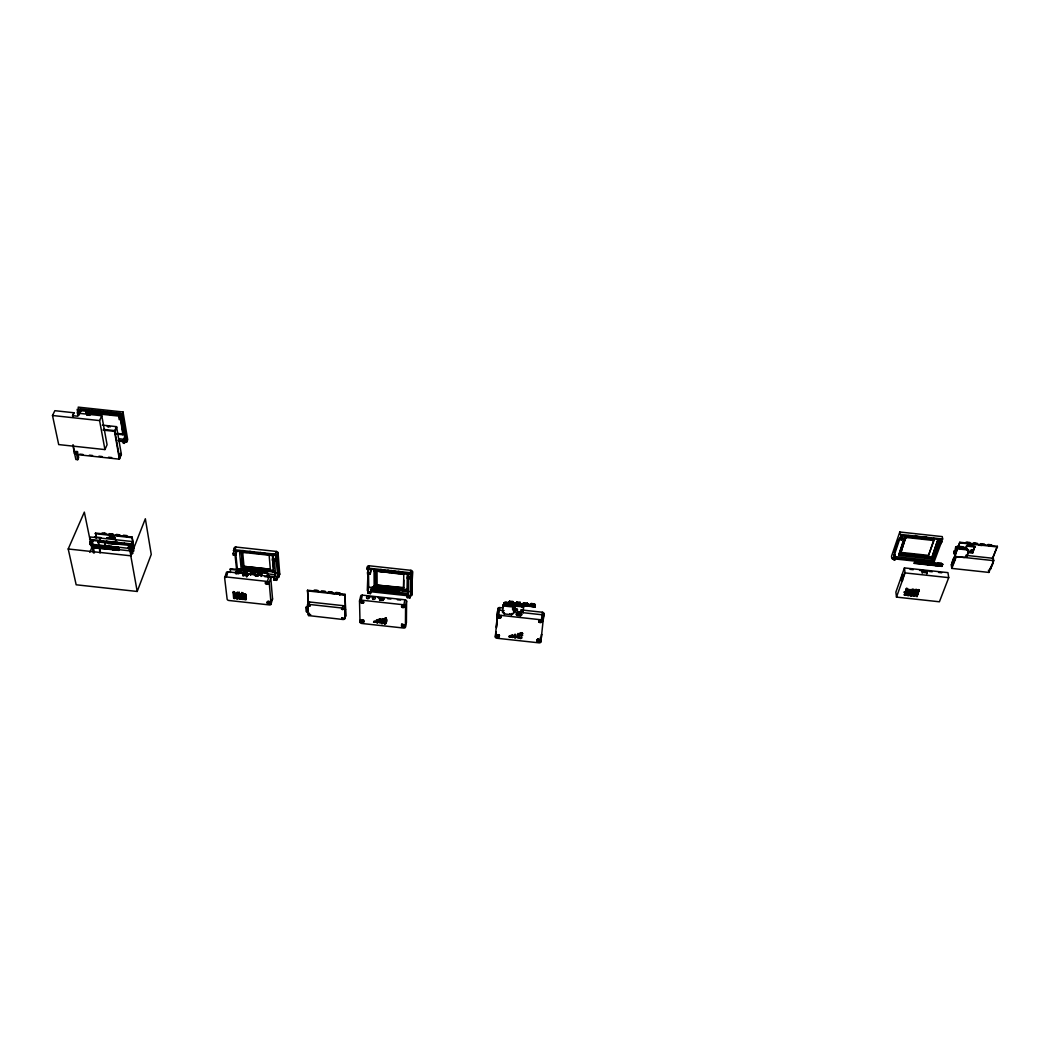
<?xml version="1.0" encoding="UTF-8"?>
<svg xmlns="http://www.w3.org/2000/svg" width="1050" height="1050" viewBox="0 0 1050 1050"><rect width="100%" height="100%" fill="white"/><g stroke="black" fill="none" stroke-linecap="round" stroke-linejoin="round"><path stroke-width="1.5" d="M393.868 591.662L393.934 589.431L399.21 590.008L399.144 592.239L392.188 590.966M394.997 589.942L394.997 591.097L398.357 591.465L398.633 589.05L395.259 588.683L394.997 589.942L398.357 590.297L398.357 591.465M395.286 589.693L395.286 588.683M124.806 536.091L126.315 535.959M398.79 571.279L398.79 572.591L402.321 572.985L402.491 572.171L398.961 571.778M401.625 624.999L401.638 623.871M401.691 607.084L401.743 605.745M402.321 572.985L402.334 571.659M389.616 572.512L377.042 571.134L377.108 585.126L403.594 588.013L403.777 574.048M403.594 588.013L403.725 580.072M405.418 627.113L405.589 606.152L406.599 601.138A1.733 1.155 10.8 0 0 404.893 599.786L362.368 595.14A1.746 1.155 12.2 0 0 360.675 596.124L359.52 601.125L360.019 622.138A1.719 1.116 11.9 0 0 361.738 623.464L403.712 628.044A1.719 1.116 10.6 0 0 405.418 627.113L406.402 622.099L406.599 601.138M407.033 590.349L407.348 573.707L407.177 574.508L408.778 574.271L373.958 570.885L375.349 571.043L375.559 586.924L407.033 590.349L407.19 589.549L375.729 586.11L375.533 570.242L375.349 571.043M370.847 569.664L368.143 569.376L367.461 573.982L370.164 574.284L370.834 569.205L410.786 574.022L410.537 594.851L409.92 597.923L407.256 597.634L408.201 591.465L410.983 591.767L411.075 583.682M410.878 575.584L410.143 578.642L407.439 578.34L408.083 573.72M408.201 591.465L408.188 593.421L371.529 589.431L371.503 587.462L368.734 587.16L368.511 574.192M399.144 590.625L408.516 591.649L408.686 577.408M409.92 597.923L410.983 591.767M410.143 578.642L410.786 574.022M410.077 596.006A1.68 1.116 10.8 0 0 411.758 595.061L412.506 571.659A1.706 1.155 11 0 0 410.839 570.321L369.127 565.779A1.706 1.155 12.4 0 0 367.461 566.764L366.909 569.153A1.706 1.155 12.4 0 1 368.576 568.168L410.353 572.722A1.706 1.155 11 0 1 412.02 574.074M411.758 595.061L412.506 571.659M403.174 605.509C400.286 606.69 406.284 606.729 402.609 605.299M954.896 552.812L955.224 553.993L955.539 551.197M956.484 548.612L956.668 549.885M541.249 634.988A1.706 1.129 6.4 0 0 541.669 634.344L540.842 641.931A1.706 1.129 6.4 0 1 539.018 642.849L496.952 638.256A1.706 1.129 7.7 0 1 495.337 636.943L497.936 608.554A1.733 1.155 7.8 0 1 499.748 607.582L502.898 607.937M496.401 627.099L497.582 611.074A1.733 1.155 7.8 0 1 499.393 610.102L504.131 610.614M496.506 627.782L497.227 618.174M497.464 614.972L497.936 608.554M499.039 634.764C494.97 636.103 500.968 636.825 497.333 634.699M501.06 615.326L500.876 617.702L498.002 617.387M502.53 612.176L503.173 604.721L514.238 605.929L513.542 613.384L511.626 614.722L504.197 613.922L502.53 612.176L502.688 610.969M503.895 605.653L504.131 602.648L507.885 603.054L507.649 606.06M508.331 604.157L508.528 601.939L513.831 602.516L513.621 604.734L508.331 604.157L518.096 605.22M509.25 603.566L509.512 601.151L512.886 601.506L512.781 602.674M509.434 602.136L509.526 601.138M509.841 606.309L510.09 603.291L513.844 603.711L513.188 610.365L513.437 607.359M510.208 637.061L510.392 635.46C510.221 640.014 508.161 634.791 510.326 636.208M513.542 613.384L514.238 605.929M511.914 637.258L512.177 634.712C510.051 638.977 515.038 637.271 512.033 636.392M517.689 611.586L523.149 612.176L523.058 612.872L523.688 606.283L515.471 605.378L514.867 611.966L514.959 611.284M515.34 604.918L515.537 602.7L522.716 604.039L517.479 603.671L518.136 605.666M513.056 637.376C513.345 634.371 513.844 635.237 512.059 635.565M520.012 603.291L520.104 602.293L516.731 601.939L516.639 603.094M521.233 614.434L521.312 613.673L516.587 613.148L516.521 613.922L521.85 614.499M517.23 606.506L517.479 603.671M514.762 637.56C518.188 635.408 512.794 641.694 515.091 634.082M515.891 637.691L516.114 634.974L515.012 634.856M517.597 637.875L518.018 633.452C519.842 635.814 516.679 641.773 519.159 633.583L519.054 634.436M521.023 605.981L522.113 604.17L521.85 607.018M520.485 615.838L521.181 614.696L520.485 615.838L516.915 615.444M522.559 605.706L522.769 603.488L528.308 604.091L528.097 606.309L522.611 605.194M520.433 638.19C524.528 635.578 517.02 643.729 521.036 632.651M523.989 602.726L523.727 605.141L527.087 605.509L527.349 603.094L523.989 602.726L523.832 603.999L527.192 604.354M521.574 638.308L521.876 632.612M527.349 603.081L527.231 604.249M529.804 606.493L530.027 604.275L535.316 604.852L535.08 607.071L528.124 605.929M534.568 603.881L534.306 606.296L530.946 605.929L531.208 603.514L534.568 603.881L534.45 605.036M259.836 571.751L261.489 571.778M918.592 561.881L919.026 560.661L918.763 563.141L915.298 562.774L915.521 560.28L914.314 563.378L941.903 566.37L942.677 564.336L936.587 563.391L935.261 565.517L935.996 563.325L914.996 561.041L914.314 563.378M922.569 562.314L923.016 561.094L922.74 563.574L926.205 563.955L926.481 561.461L926.205 563.955M930.038 563.115L930.484 561.908L930.221 564.388L933.686 564.756L934.133 563.548L933.949 562.275L894.351 558.062M937.479 563.929L937.886 562.708L941.404 563.089L941.128 565.569L937.663 565.189L937.926 562.708M540.842 641.931L543.9 613.567A1.733 1.155 6.4 0 0 542.299 612.229L521.811 609.997C518.7 611.166 524.672 611.625 521.811 610.024M236.709 572.119L236.618 570.938L239.964 571.305L240.043 572.486M243.889 572.906L243.797 571.725L247.144 572.092L247.236 573.274M251.094 573.694L251.016 572.512L254.349 572.88L254.428 574.061M258.274 574.481L258.195 573.3L261.542 573.668L261.621 574.836M373.642 587.488L373.642 586.32L377.002 586.688L376.714 589.102L373.367 588.735L373.629 586.32M380.835 588.276L380.848 587.107L384.195 587.475L384.208 588.472M391.414 589.431L391.427 588.262L388.054 587.895L387.791 590.31L391.151 590.678L391.414 588.262M543.9 613.567L543.06 621.167A1.733 1.155 6.4 0 0 541.459 619.828L498.697 615.156A1.733 1.155 7.8 0 0 496.886 616.127M97.059 546.039L96.876 544.845L93.476 544.477L92.964 545.698M100.905 546.459L100.721 545.265L104.055 545.633L104.265 546.669L103.74 548.048L99.081 547.549M108.111 547.247L107.927 546.053L111.274 546.42L111.457 547.614M118.637 548.402L118.466 547.194L115.067 546.84L114.804 549.255L118.151 549.622L118.703 548.113L105.643 546.683L105.971 548.848L105.079 546.63L91.914 545.488L118.584 548.402L118.965 550.397L92.321 547.483L105.407 548.783M541.459 619.828L542.299 612.229M903.525 575.216L903.525 576.568M535.08 607.071L529.83 606.204M535.316 604.852L530.027 604.275M530.946 605.929L531.208 603.514M528.308 604.091L522.769 603.488M523.688 606.283L523.609 606.966L515.379 606.073L515.471 605.378M520.957 632.822L521.391 633.36M522.099 632.953L521.522 633.386M521.115 615.471L521.312 613.673M518.726 637.993L518.831 637.14M519.934 603.566L520.104 602.306M516.731 601.939L516.469 604.354L518.713 604.603M516.587 613.148L516.39 614.946L516.456 614.184L520.551 615.064M511.626 614.722L511.783 613.528M509.079 636.943L509.184 636.09L510.156 636.444M513.831 602.516L508.528 601.939M513.568 605.85L513.844 603.711M515.537 602.7L521.023 603.592M512.872 601.519L512.715 602.779L509.355 602.411M539.529 621.036L541.249 621.246L539.753 620.839M507.609 605.194L507.885 603.054M509.801 605.443L510.09 603.291M504.197 613.922L504.354 612.714M503.173 604.721L503.016 605.916L514.08 607.123M503.842 604.787L504.131 602.648M495.337 636.943L496.046 631.903A1.706 1.129 7.7 0 0 496.138 632.349M498.697 615.156L499.748 607.582M322.704 591.675L324.384 591.714M374.692 622.335L374.902 621.39L373.603 622.217L374.692 622.335L374.194 621.062L373.577 622.125M376.386 620.734L376.569 619.881L376.609 621.666L377.593 621.941L377.711 619.999C378.577 627.349 374.233 618.673 377.527 620.852M377.527 622.637L377.724 621.705M379.641 618.962C380.756 626.364 378.866 620.931 380.166 618.975M382.042 619.447C387.056 617.859 379.326 630.761 382.226 618.607L382.764 622.624L383.368 618.726L383.184 619.579M384.877 618.817C389.944 616.849 382.121 632.927 385.061 617.964C383.224 624.383 388.211 624.763 386.137 617.912M954.975 552.182L955.421 551.171M407.256 597.634L407.873 594.562L371.175 590.559L370.479 593.617L367.815 593.329L368.734 587.16M408.516 591.649L402.36 590.559M405.589 606.152A1.746 1.155 10.8 0 0 403.883 604.8L404.893 599.786M410.353 572.722L410.839 570.321M407.439 578.34L408.384 573.681M398.357 590.297L398.619 589.05M399.21 590.008L393.934 589.431M399.144 592.239L393.934 591.373M386.046 623.477L386.229 622.637M383.211 623.175L383.394 622.322M395.364 571.384L395.194 572.211L391.663 571.817L391.663 570.504M384.93 623.451L385.087 622.506M386.019 618.936L386.203 618.096M392.162 589.536L386.702 588.643L392.162 589.536L392.162 591.478L386.636 590.874L386.702 588.643M392.162 591.478L392.227 589.247M988.339 545.501L989.481 544.832L990.097 545.528M391.663 571.817L391.834 571.003L394.196 571.266M382.095 623.136L382.266 622.204M384.996 588.459L379.417 588.144L384.996 588.459L384.943 590.691L379.444 590.087L379.483 587.856M384.956 590.179L386.636 590.874M384.943 590.691L379.496 589.798M379.221 620.091L379.404 619.238M384.051 598.762L382.909 599.944L380.034 599.629L379.457 598.264M379.247 622.742L379.444 621.981M386.636 589.326L384.93 589.142L388.224 589.431M376.425 622.519L376.596 621.574M380.835 587.107L380.572 589.523L383.919 589.89L384.182 587.475M379.444 590.087L372.448 589.326L372.488 587.094L377.777 587.672L377.738 589.903M379.457 588.407L377.777 587.672M375.559 586.924L375.729 586.11M377.108 585.126L403.673 587.593M376.714 589.102L376.976 586.688M371.175 591.019L371.529 589.431M372.448 589.326L372.488 587.094M377.042 571.134L403.686 574.468M370.479 593.617L371.503 587.462M370.164 574.284L371.227 569.638M360.019 622.138L360.583 619.644M368.143 569.376L367.29 590.205A1.68 1.116 12.1 0 0 368.97 591.531M367.815 593.329L368.117 574.153M359.52 601.125A1.746 1.142 12.1 0 1 361.213 600.141L362.368 595.14M368.576 568.168L369.127 565.779M266.293 582.238L267.159 583.354L267.081 582.238M345.581 616.442L345.043 594.326L307.558 590.231L308.214 604.866M345.424 616.153L344.571 618.542A1.719 1.116 12.4 0 1 342.917 619.487L308.779 615.615L307.821 614.552L307.899 602.949A1.733 1.129 13.6 0 1 309.527 601.991L343.087 605.653A1.733 1.129 12.6 0 1 344.833 606.992L344.859 618.568L344.833 606.992M344.859 618.568L345.122 607.018M344.741 609.906L345.476 609.512L344.741 609.906L344.964 616.376M344.531 609.433L344.256 609.407A1.733 1.129 12.6 0 0 342.497 608.068L343.087 605.653M339.491 593.709L339.701 592.83L336.105 592.436L335.882 593.316M332.22 592.922L332.443 592.043L328.834 591.649L328.611 592.528M324.949 592.121L325.172 591.242L321.576 590.848L321.339 591.727M317.678 591.334L317.914 590.454L314.304 590.061L314.081 590.94M537.679 638.899C541.236 641.064 535.447 640.487 539.175 639.489A1.365 0.906 6.4 0 0 537.075 639.844A1.365 0.906 6.4 0 0 538.361 641.077A1.365 0.906 6.4 0 0 539.713 640.041M308.779 615.615L309.409 613.213M307.256 605.364A1.733 1.129 13.5 0 1 308.897 604.393L309.527 601.991M306.206 607.596L306.429 606.756L307.847 606.9L307.886 611.94L306.469 611.783L306.206 607.596L307.624 607.753M306.469 611.783L306.429 606.756M271.071 603.973L272.541 598.867L270.743 577.697A1.746 1.142 15.1 0 0 268.931 576.332L227.876 571.856A1.746 1.129 16.2 0 0 226.301 572.854L224.648 577.946L227.141 599.169A1.733 1.103 15.7 0 0 228.952 600.495L269.483 604.931A1.719 1.103 14.6 0 0 271.071 603.973L269.233 582.816L270.743 577.697M278.933 576.739L279.733 573.969L278.066 552.786A1.719 1.142 15.3 0 0 276.294 551.434L235.909 547.037A1.719 1.129 16.5 0 0 234.36 548.034L233.468 550.791A1.719 1.129 16.4 0 1 235.016 549.793L275.467 554.203A1.719 1.142 15.3 0 1 277.239 555.555L278.933 576.739A1.693 1.103 14.9 0 1 277.371 577.697M278.276 573.051L275.507 572.749L273.945 580.072L276.596 580.361L277.699 575.019L275.441 553.35M276.596 580.361L277.594 575.006M239.426 550.62L241.172 568.772L275.454 572.106L272.199 571.751M273.945 580.072L275.507 572.749M273.801 553.639L272.331 560.608L275.021 560.897L276.15 557.064M277.239 555.555L278.066 552.786M272.724 559.256L273.525 556.553M270.336 569.244L243.981 566.37L270.336 569.244L269.128 555.188M269.233 582.816A1.746 1.142 15 0 0 267.422 581.451L268.931 576.332M275.008 555.398L276.294 551.434M275.021 560.897L276.019 555.503M242.707 567.814L241.329 551.381L242.707 567.814L273.473 571.161L272.423 554.768M267.527 576.529L267.448 572.762L230.317 568.706L230.462 572.486M261.542 573.668L261.122 576.489M261.949 572.158L262.211 571.292L258.641 570.911L258.379 571.778M258.169 573.3L257.775 576.122M264.731 552.93L264.364 554.124L264.246 552.799M255.373 574.481L248.719 573.759M255.938 574.547L261.831 575.019L235.069 572.394L240.962 572.906M244.952 599.616L244.348 593.867L245.477 593.998L246.081 599.734L244.952 599.616L244.821 594.274M253.811 574.534L254.349 572.88M254.743 571.371L255.019 570.518L251.449 570.124L251.173 570.99M242.143 599.314L241.854 592.528L242.143 599.314L243.272 599.432L243.587 598.395L242.458 598.264M250.976 572.512L250.582 575.347M363.746 620.196C359.783 620.576 365.308 622.558 362.132 620.025M239.334 598.999L239.032 592.213L239.334 598.999L240.45 599.13L240.319 593.775M254.074 551.762L253.693 552.969L253.562 551.631M247.813 574.678L246.802 576.017L242.826 575.164L243.141 574.166L247.813 574.678L247.892 575.452M248.154 573.694L241.526 572.972M243.272 599.432L242.983 592.646M236.841 597.66L237.969 597.778L237.641 598.815L236.526 598.697L236.368 593.342M247.144 572.092L246.711 574.914M247.551 570.596L247.813 569.73L244.256 569.336L243.981 570.202M233.704 598.382L233.389 591.596L233.704 598.382L234.832 598.513L235.161 597.476L234.032 597.345M243.246 573.379L243.771 571.725M239.4 572.959L239.964 571.305M234.832 598.513L234.518 591.727M236.578 570.951L236.184 573.773M242.524 552.287L247.341 552.392M243.469 550.607L243.075 551.814L242.944 550.476M236.788 569.415L237.064 568.549L240.621 568.942L240.621 572.276M236.276 551.171L234.701 551.001L233.507 552.536L233.363 555.109L235.594 555.358L236.224 550.699L274.969 554.925M235.594 555.358L237.077 550.778M226.393 574.245L226.485 575.754M224.648 577.946A1.759 1.129 16.1 0 1 226.223 576.949L227.876 571.856M233.363 555.109L233.507 552.536M235.016 549.793L235.909 547.037M934.211 561.619L942.638 538.978L942.257 536.602L899.797 532.009L891.542 556.211L891.831 558.6L914.34 561.041M894.259 552.786L898.997 538.913M893.012 559.02L894.233 557.524L893.721 554.321L894.849 554.439L894.81 560.018L893.012 559.02L900.257 537.416L901.136 537.429L900.926 535.815L901.95 535.92L902.278 538.348L901.714 539.962L899.889 538.965L900.926 535.815M894.849 554.439L894.154 556.487L931.455 560.529L931.862 561.632M893.786 559.899L894.324 558.337L893.55 557.445L894.508 557.589L894.81 560.018M900.69 539.844L901.241 538.23L900.454 537.351M901.95 535.92L940.039 539.543L940.249 542.456L941.272 542.574L941.837 541.826L939.868 540.028M904.352 537.298L898.682 555.358L932.518 559.033L938.739 542.22L938.556 540.999L937.414 540.881L931.678 558.128L900.086 554.702L905.494 537.429L905.651 538.637L904.509 538.519L904.352 537.298L933.988 540.514L928.253 556.146L900.624 553.153L905.953 536.694L900.086 554.702M898.682 555.358L904.509 538.519M908.473 535.5L908.001 536.865L913.71 537.534M912.082 535.881L911.61 537.259L911.492 536.445M915.626 535.474L915.246 537.653L918.855 538.033L919.341 536.668M904.431 567.919L895.886 592.108L896.49 597.109L939.409 601.781L948.728 577.644L947.94 572.631L904.431 567.919L905.074 572.919L896.49 597.109M915.246 537.653L915.731 536.274L918.133 536.537M904.418 595.127L906.439 588.367L904.418 595.127L905.572 595.258L907.594 588.499L905.572 595.258M926.481 536.642L926.113 538.821L919.905 538.204M926.113 538.821L926.599 537.456L923.003 537.062L922.504 538.427L922.386 537.626M907.318 595.442L909.457 589.536L910.612 589.667L908.473 595.573L907.318 595.442L908.801 590.166M908.473 595.573L909.969 590.284M920.338 563.903L921.664 561.934M929.762 539.214L930.261 537.849M910.206 595.757L912.358 589.851L913.526 589.982L911.374 595.888L910.206 595.757L912.253 588.997M911.374 595.888L913.408 589.129M914.274 596.203L916.322 589.444L914.274 596.203L913.106 596.072L914.616 590.796M929.211 539.214L933.358 539.608L933.87 538.243M922.202 573.182L922.228 570.465L926.914 570.977L926.888 573.694L926.914 570.977M913.106 596.072L915.154 589.326M928.253 556.146L933.857 539.713M918.067 589.641L915.889 595.534L917.057 595.665L919.222 589.759L918.067 589.641L916.007 596.387L917.162 596.505L919.222 589.759M927.793 564.716L929.132 562.747M931.678 558.128L937.414 540.881M931.455 560.529L932.203 558.495L933.332 558.613L939.592 541.708M935.734 548.651L932.518 559.033M936.862 545.593L938.556 540.999M932.872 561.75L940.892 540.133M941.837 541.826L940.551 543.362L941.154 541.761M933.516 563.325L933.949 562.275M935.261 565.517L935.996 563.325M137.209 591.465L151.252 554.426L145.346 518.766L130.791 555.804L137.209 591.465L76.164 584.784L68.211 548.979L84.328 512.124L91.691 547.942L89.828 552.366M941.903 566.37L942.624 564.047M953.033 559.335L951.497 564.467L952.914 564.624L954.581 560.306L953.033 559.335L954.581 560.306M954.804 555.358L954.988 556.5L964.176 557.484L966.945 556.513L968.769 550.226L966.958 548.743L957.731 547.746L951.313 565.268L954.752 556.316M958.086 546.722L959.805 542.246L997.369 546.302L992.604 558.863M958.768 545.869L959.805 542.246M954.988 556.5L957.731 547.746M955.408 555.752L951.444 566.081L951.812 568.404L988.903 572.421L993.759 560.661L993.313 558.324L965.724 555.332M952.783 563.811L954.45 559.479M951.812 568.404L956.366 556.605L993.759 560.661M965.554 548.533L966.735 545.501L974.886 546.381L972.589 553.101L967.719 552.576M965.659 549.189L966.735 545.501M967.404 546.748L968.546 543.821L969.622 545.134L972.497 545.449L973.14 544.32M968.258 551.512L966.945 556.513M133.77 548.678L132.064 537.023L95.511 533.046L96.193 538.414M94.434 552.891L91.993 540.396L129.137 544.451L130.226 545.029L129.596 546.63L130.554 548.284L129.557 549.019L128.546 548.914L128.271 547.326L129.308 544.569M131.237 543.9L132.169 541.538L90.589 537.009L89.591 539.359L131.237 543.9L132.93 553.389M130.554 548.284L129.885 548.218L130.226 545.029M974.886 546.381L972.589 553.101M126.656 536.432L126.984 535.605L123.48 535.224L123.139 536.051M121.432 543.126L121.104 543.913L124.635 544.307L124.386 542.955M118.965 550.397L118.703 548.113M118.466 547.194L118.151 549.622M112.232 547.575L112.612 549.57L119.083 550.108M119.569 535.658L119.91 534.831L116.393 534.45L116.051 535.277M116.314 543.913L108.15 543.69L108.412 543.047M113.741 541.8L113.991 543.139L117.521 543.533L117.849 542.732L115.5 542.469M111.274 546.42L110.959 548.835L107.612 548.467L107.888 546.053M115.185 537.915L106.995 537.692L115.185 537.915L115.749 540.908M112.612 549.57L112.297 547.418M110.749 541.957L110.421 542.758L106.89 542.364L106.627 541.026M113.82 535.907L112.494 536.996L109.108 536.012L113.82 535.907L114.371 538.794M105.538 547.063L105.263 542.154M112.481 534.896L112.822 534.056L109.305 533.676L108.964 534.503M992.473 558.206L997.369 546.302M989.901 569.034L993.274 562.433L990.531 569.113L989.822 568.588L990.531 569.113M104.055 545.633L103.74 548.048M106.89 542.364L107.218 541.577L109.568 541.826M100.669 545.265L100.393 547.68M105.394 534.122L105.735 533.295L102.218 532.901L101.876 533.741M100.118 539.595L100.944 537.613L94.487 536.904M100.052 553.022L98.162 541.17L100.38 552.234M96.876 544.845L96.561 547.26L93.214 546.893M112.271 535.014L110.828 534.161M90.405 542.364L91.088 540.763L92.098 540.881L91.403 544.858L90.392 544.753L89.736 542.286L90.733 543.952L90.064 543.874M91.403 544.858L93.082 540.908L91.954 540.776M119.346 535.789L119.241 535.198M124.359 443.363L123.979 441.092L125.79 437.167L124.596 437.049L122.889 440.974L123.283 443.244L124.359 443.363L125.383 440.974L120.973 415.026L100.275 412.702L99.816 413.687L95.196 413.188L95.038 412.348L95.799 410.629L95.773 412.926L102.362 413.595M119.543 457.629L121.249 453.652L120.159 453.534M77.884 454.689L119.372 459.178L121.393 454.466L116.537 426.654L102.401 425.119M118.86 441.144L126.735 441.998L127.706 439.74L123.021 411.967L78.186 407.124L78.802 410.222M116.55 434.083L122.903 434.766L123.218 434.07L120.829 420.144M104.934 449.584L107.074 444.741L101.784 415.761L79.026 413.306L77.647 416.207L72.555 415.656L72.726 416.535L73.933 412.755L54.862 410.694L52.5 415.498L58.695 444.583L104.934 449.584L99.593 420.591L101.784 415.761M122.903 434.766L120.041 415.498M120.973 415.026L119.923 417.401L118.821 417.283L119.214 419.619L120.317 419.738L122.168 415.826L120.947 415.695M119.372 459.178L114.476 431.353L116.537 426.654M126.735 441.998L122.023 414.225L123.021 411.967M114.936 431.458L116.694 427.494L115.579 427.376M118.821 417.283L120.54 413.267L80.325 408.936L78.487 412.926L78.947 415.275L77.858 415.157L77.398 412.808L78.527 410.445L95.655 412.204L95.196 413.188M108.203 426.904L108.728 425.854M115.041 412.702L115.001 414.999L108.793 414.277M103.478 413.766L103.504 411.469L103.478 413.766L107.297 414.173L107.008 412.584M99.816 413.687L100.118 411.849L122.023 414.225M99.921 412.637L99.593 413.346L99.632 411.049L99.921 412.637L96.101 412.217M72.791 445.042L75.849 459.48L77.7 459.69L78.658 457.603L77.451 451.605L75.587 451.408L74.616 453.495M77.7 459.69L76.493 453.692L77.451 451.605M74.694 454.348L73.29 445.082M92.229 411.797L91.928 410.209L91.901 412.506L88.069 412.099L88.397 411.39M79.564 413.962L80.797 411.364L80.325 408.936M72.555 415.656L73.933 412.755M267.96 583.931A1.404 0.906 15 0 0 266.49 582.435A1.404 0.906 15 0 0 265.611 583.8A1.404 0.906 15 0 0 267.96 583.931L268.012 583.813M517.545 609.577L515.76 609.538L517.046 608.869M239.899 569.861L239.072 568.903L238.324 569.546M902.488 580.808L902.501 578.051M247.078 570.649L246.251 569.691M968.192 543.309L967.654 542.469M498.711 634.764L497.818 634.699M954.109 551.027L953.781 553.849L954.227 551.053M404.106 605.286L403.187 605.574M521.062 609.564L522.021 610.588L522.349 609.472M941.233 543.441L939.645 544.071L939.028 540.054M541.026 620.012L540.067 619.999M967.536 550.62L967.549 549.832M955.671 546.919L955.356 549.754M955.487 549.754L955.815 546.971M103.438 533.964L104.541 533.872M238.206 569.612L239.531 569.638M252.735 570.688L254.061 570.701M956.826 549.872L957.154 547.142M361.62 601.125L362.46 602.175L362.604 601.086M315.551 590.599L316.89 590.625M329.936 592.699L331.275 592.725M541.236 620.366L540.527 620.589M498.973 615.812L500.364 615.864M128.271 547.326L130.266 546.709M971.355 549.662C969.531 550.974 973.77 551.224 972.497 549.675M247.551 575.531L246.566 576.686M117.902 534.923L118.899 534.949M974.256 543.362L975.332 543.375M988.89 545.423L989.966 545.449M109.83 542.312L108.964 542.299M966.433 549.701L967.155 549.649M110.788 534.555L112.074 535.054M115.067 546.84L115.316 547.877M93.476 544.477L93.739 545.514M967.509 542.955L968.376 543.336M99.304 411.758L77.123 409.369L78.343 415.564M95.038 412.348L99.658 412.847M119.726 416.194L85.956 412.558L86.284 411.849L86.874 414.96M77.398 412.808L78.487 412.926M86.914 415.012L89.998 415.354M52.5 415.498L99.593 420.591M107.271 426.471L110.407 426.812M103.425 429.384L114.791 430.618L119.687 458.443M103.097 430.119L114.476 431.353M116.865 433.374L123.218 434.07M118.663 438.716L124.989 439.399M117.994 440.252L122.745 440.777M124.307 440.856L125.383 440.974M122.889 440.974L123.979 441.092M942.638 538.978L900.112 534.384L899.797 532.009M959.923 542.889L997.5 546.958M969.308 544.163L972.471 544.504M978.797 545.186L981.96 545.528M940.406 541.761L940.551 543.362M901.241 538.23L902.278 538.348M937.597 542.089L938.739 542.22M899.889 538.965L900.585 539.044M966.853 546.144L975.004 547.024M961.538 548.638L957.547 548.205L957.206 546.171L963.847 546.879L964.202 548.927M957.915 548.887L967.155 549.885L968.966 551.368M74.498 453.469L76.493 453.692M79.813 454.125L83.002 454.479M89.381 455.162L92.571 455.516M98.949 456.199L102.139 456.553M108.531 457.236L111.72 457.577M967.614 551.933L970.856 552.274M992.565 561.921L993.274 562.433M900.519 552.352L928.134 555.345M899.929 553.481L931.494 556.907M901.74 554.505L904.969 554.846M894.324 558.337L895.348 558.442M942.677 564.336L914.996 561.041M915.731 561.553L919.209 561.921M923.186 562.354L926.664 562.734M930.668 563.168L934.133 563.548M938.122 563.981L941.587 564.349M914.274 563.076L920.325 563.732M927.767 564.546L920.929 563.968M935.235 565.346L928.371 564.769M941.863 566.068L935.852 565.582M910.061 569.363L913.224 569.704M919.564 570.386L925.89 571.082M929.053 571.423L932.216 571.764M938.543 572.447L941.706 572.801M921.926 571.279L926.625 571.778M927.189 572.88L922.491 572.381L922.228 570.465M905.074 572.919L948.728 577.644M906.544 589.221L907.712 589.352M915.272 590.166L916.44 590.297M918.186 590.481L919.341 590.612M903.801 592.161L918.369 593.749M904.312 594.274L905.467 594.405M907.2 594.589L908.368 594.72M910.101 594.904L911.256 595.035M913.001 595.219L914.156 595.35M95.248 533.676L131.814 537.666M256.738 553.416L250.176 552.576L250.044 551.25M257.276 553.35L260.794 553.744L260.662 552.405M261.424 553.928L267.881 554.505M241.08 552.169L272.186 555.555M233.179 553.534L235.423 553.783M377.396 570.268L380.953 570.649L380.94 569.336M272.199 559.046L274.89 559.335M380.31 570.754L386.663 571.449M389.852 571.791L394.616 572.316M399.394 572.841L404.158 573.352M392.766 572.854L399.053 573.536M111.576 543.388L114.739 543.742M97.834 541.957L128.993 545.357L130.974 556.395M130.515 546.617L131.972 554.177M367.434 572.434L370.138 572.722M407.452 576.791L410.169 577.093M89.736 542.286L91.074 543.27M104.908 545.764L128.612 548.349M102.034 546.42L104.265 546.669M99.238 547.509L103.976 548.034M108.728 548.546L113.479 549.071M118.217 549.583L130.869 550.961M106.037 548.691L112.678 549.413M242.957 567.013L273.709 570.373M68.211 548.979L130.791 555.804M242.918 568.562L249.427 569.271M254.31 569.796L259.192 570.334M262.447 570.688L268.944 571.397M240.384 570.373L243.508 570.714M248.194 571.226L251.317 571.554M230.107 569.363L267.251 573.418M267.789 573.878L275.743 574.744M252.223 573.654L254.454 573.891M277.712 576.529L276.754 576.883M267.212 575.833L275.166 576.712M372.422 587.383L377.711 587.961M373.341 587.58L376.701 587.934M380.559 588.354L383.906 588.722M387.791 589.155L391.151 589.523M531.051 604.787L534.424 605.154M375.742 588.079L380.428 588.591M269.404 576.831L274.181 577.356M235.502 573.471L238.744 573.812M243.193 574.416L248.482 574.875M254.966 575.584L258.208 575.938M264.705 576.647L267.947 577.001M372.514 589.037L377.803 589.614M386.702 590.586L392.227 591.189M515.366 604.616L521.089 605.364M522.585 605.404L528.124 606.021M273.814 578.55L276.478 578.839M370.558 591.701L408.489 595.836M367.789 591.819L370.453 592.108M407.269 596.124L409.946 596.413M226.223 576.949L267.422 581.451M512.347 608.961L517.086 609.486M513.607 611.651L542.023 614.762A1.733 1.155 6.4 0 1 543.624 616.101M368.274 596.558L371.503 596.912M377.974 597.621L381.202 597.975M387.673 598.684L390.902 599.038M397.373 599.747L400.601 600.088M331.669 593.381L334.832 593.736M339.557 594.247L344.295 594.759M517.322 613.712L520.564 614.066M307.374 590.901L344.873 594.996M516.981 614.408L521.798 614.933M379.68 599.681L383.237 600.062L384.116 598.684L379.417 598.172L379.68 600.456M361.213 600.141L403.883 604.8M360.911 602.411L363.773 602.726M538.926 621.863L541.8 622.178M233.061 592.633L234.189 592.764M238.704 593.25L239.833 593.381L240.45 599.13M241.526 593.565L242.655 593.683M236.355 594.917L241.132 595.429M236.316 595.284L241.106 595.809M308.897 604.393L342.497 608.068M239.649 597.962L240.778 598.08M245.267 598.579L246.396 598.697M519.697 633.176L522.952 633.531M378.21 619.395L386.177 620.261M517.873 634.659L522.756 635.197M496.847 635.171L499.564 635.46M537.075 639.568L539.805 639.87M540.356 620.563L539.674 620.064M269.272 601.479L267.881 601.611L269.102 602.753L267.75 602.136L269.351 602.096M338.664 593.014L338.678 593.644M242.996 575.033L243.652 575.741M266.188 582.409L267.803 582.278A1.391 0.906 15 0 1 267.999 583.446A1.391 0.906 15 0 1 266.228 583.485A1.391 0.906 15 0 1 265.598 582.225M982.826 544.425L981.527 544.149L981.186 545.344M330.094 592.778L330.566 591.977L331.682 592.659M402.321 624.317L403.751 624.763A1.378 0.893 10.6 0 0 401.599 625.065M103.648 533.938L104.304 533.282L105.263 533.964M91.088 540.763L91.416 542.351M91.612 543.847L93.476 552.943M90.064 543.165L90.392 544.753M97.873 545.842L98.28 547.837M97.807 546L98.214 548.008M98.451 545.908L98.779 548.061M95.511 533.046L96.154 536.196M99.514 540.251L99.789 541.59L103.32 541.984L103.057 540.632M104.554 541.997L105.971 548.848M79.026 413.306L79.196 414.186M112.862 547.47L113.177 549.636M991.804 545.698L991.646 544.845L988.037 544.464L988.194 545.317M112.822 534.056L113.295 536.55M87.767 410.511L88.069 412.099M380.52 619.277L380.376 622.86M117.272 542.181L117.521 543.533M95.471 411.337L95.773 412.926M984.519 544.911L984.362 544.058L980.753 543.677L980.91 544.53M988.47 570.097L988.903 572.421M100.118 411.849L100.275 412.702M977.235 544.123L977.091 543.27L973.481 542.876L973.626 543.729M130.161 549.294L130.725 552.444M129.596 546.63L129.885 548.218M129.281 547.444L129.557 549.019M132.169 541.538L133.862 551.027M969.951 543.336L969.806 542.482L966.197 542.089L966.341 542.942M132.064 537.023L134.019 548.034M966.958 548.743L967.155 549.885M956.209 548.769L956.55 550.804M955.631 550.279L955.972 552.313M954.647 552.864L954.975 554.899M933.24 538.794L933.358 539.608M933.332 558.613L933.817 562.616L932.794 562.498L932.203 558.495M917.057 595.665L917.162 596.505M901.372 537.298L901.714 539.962M893.497 557.471L893.694 559.099M236.526 598.697L235.882 592.948L237.011 593.066L237.641 598.815M237.339 592.029L237.812 596.334M235.725 553.599L237.339 568.588M234.36 548.034L234.688 551.066M235.082 555.555L236.552 569.048M243.141 574.166L243.219 574.954M242.826 575.164L242.918 575.938M242.655 551.88L243.981 566.37M245.949 594.392L246.251 597.266M246.802 576.017L246.881 576.804M255.426 574.324L255.609 576.279M255.99 574.376L256.174 576.345M539.018 638.938L538.007 638.912M267.448 572.762L267.855 577.434M272.803 559.453L273.577 568.811M274.431 559.519L275.336 572.499M277.358 561.632L277.751 566.528M307.558 590.231L308.214 601.086M307.899 602.949L308.175 607.569M339.701 592.83L339.793 595.284M345.043 594.326L345.778 615.982M367.461 566.764L367.513 569.992M374.049 570.478L374.181 587.908M384.523 569.717L384.536 571.043L388.067 571.423L388.067 570.111M388.08 587.895L388.08 588.906M512.912 603.894A1.457 1.076 4.7 0 1 512.82 605.404A1.457 1.076 4.7 0 1 510.786 605.286A1.457 1.076 4.7 0 1 510.799 603.776M506.599 603.015A1.457 1.076 4.4 0 1 506.874 604.734A1.457 1.076 4.4 0 1 504.591 604.393A1.457 1.076 4.4 0 1 505.549 602.857M541.393 636.864A1.706 1.129 6.4 0 1 540.238 637.783M541.774 621.062A1.391 0.919 6.4 0 1 540.553 622.007A1.391 0.919 6.4 0 1 539.018 621.101M539.188 620.55A1.391 0.919 6.4 0 1 541.262 620.406M512.479 613.738A1.509 1.129 4.7 0 1 509.749 613.712M504.538 613.607A1.509 1.129 4.4 0 1 503.685 612.714M500.22 615.838A1.391 0.919 7.7 0 1 500.614 617.203A1.391 0.919 7.7 0 1 498.606 617.216A1.391 0.919 7.7 0 1 498.514 615.851M499.236 636.326A1.365 0.906 7.7 0 1 497.136 636.405A1.365 0.906 7.7 0 1 497.241 635.001A1.365 0.906 7.7 0 1 499.301 635.539M412.23 592.659A1.68 1.116 10.8 0 1 410.983 593.617M368.077 588.407A1.68 1.116 12.1 0 1 367.841 587.816M406.402 622.099A1.706 1.116 10.6 0 1 405.904 622.847M404.237 625.222A1.378 0.893 10.6 0 1 403.358 626.259A1.378 0.893 10.6 0 1 401.651 625.498M403.673 605.299A1.391 0.919 10.8 0 1 404.25 606.69A1.391 0.919 10.8 0 1 402.229 606.729A1.391 0.919 10.8 0 1 402.084 605.325M363.366 601.164A1.391 0.919 12.1 0 1 362.526 602.529A1.391 0.919 12.1 0 1 360.938 601.191M363.825 621.626A1.378 0.893 11.9 0 1 361.804 621.574A1.378 0.893 11.9 0 1 361.777 620.209A1.378 0.893 11.9 0 1 363.799 620.602M345.148 616.127A1.719 1.116 12.5 0 1 344.938 616.665M279.733 573.969A1.693 1.103 14.9 0 1 278.801 574.914M272.541 598.867A1.719 1.103 14.7 0 1 271.399 599.826M269.916 602.241A1.378 0.879 14.7 0 1 268.524 603.12A1.378 0.879 14.7 0 1 267.304 601.768A1.378 0.879 14.7 0 1 269.325 601.584M900.847 579.849C901.74 583.131 901.648 574.521 900.847 579.849M902.304 575.728C903.21 578.996 903.092 570.399 902.304 575.728M368.366 573.261L369.246 573.457L368.392 573.182M498.645 616.416L500.351 616.731L498.645 616.416M308.503 605.587L310.026 605.955L308.503 605.587M309.041 614.355L310.551 614.722L309.041 614.355M515.642 609.893L517.453 610.273L515.721 609.748M368.694 592.607L369.574 592.83L368.694 592.607M273.171 559.847L274.05 560.096L273.21 559.768M274.772 579.337L275.651 579.587L274.811 579.259M341.512 609.197L343.022 609.564L341.552 609.105M341.801 617.938L343.363 618.319L341.801 617.938M528.255 604.643L529.948 604.957L528.255 604.643M515.484 603.251L513.752 603.199L515.484 603.251M402.111 625.157L403.777 625.564L402.163 625.052M971.027 550.738C972.379 553.192 973.691 548.664 971.027 550.738M409.027 574.311L409.894 574.573L409.027 574.311M408.174 596.899L409.027 597.148L408.214 596.833M393.894 589.982L392.162 589.929L393.894 589.982M111.221 412.296L111.182 414.592L111.221 412.296M511.074 604.538A1.457 1.076 4.7 0 0 513.345 603.829A1.457 1.076 4.7 0 0 511.284 602.674A1.457 1.076 4.7 0 0 511.074 604.538M505.102 603.881A1.457 1.076 4.4 0 0 507.386 603.173A1.457 1.076 4.4 0 0 505.326 602.018A1.457 1.076 4.4 0 0 505.102 603.881M539.411 622.361A1.391 0.919 6.4 0 0 541.682 621.994A1.391 0.919 6.4 0 0 539.884 620.812A1.391 0.919 6.4 0 0 539.411 622.361M537.377 641.419A1.365 0.906 6.4 0 0 539.648 641.104A1.365 0.906 6.4 0 0 537.915 639.936A1.365 0.906 6.4 0 0 537.377 641.419M498.514 617.859A1.391 0.919 7.7 0 0 500.771 617.479A1.391 0.919 7.7 0 0 498.934 616.311A1.391 0.919 7.7 0 0 498.514 617.859M497.044 637.048A1.365 0.906 7.7 0 0 499.288 636.72A1.365 0.906 7.7 0 0 497.516 635.552A1.365 0.906 7.7 0 0 497.044 637.048M373.117 599.196A1.457 1.076 -1.5 0 0 375.322 598.29A1.457 1.076 -1.5 0 0 373.183 597.345A1.457 1.076 -1.5 0 0 373.117 599.196M367.198 598.553A1.457 1.076 -1.7 0 0 369.416 597.647A1.457 1.076 -1.7 0 0 367.277 596.702A1.457 1.076 -1.7 0 0 367.198 598.553M402.098 607.359A1.391 0.919 10.8 0 0 404.316 606.992A1.391 0.919 10.8 0 0 402.426 605.798A1.391 0.919 10.8 0 0 402.098 607.359M401.953 626.601A1.378 0.893 10.6 0 0 404.158 626.286A1.378 0.893 10.6 0 0 402.334 625.104A1.378 0.893 10.6 0 0 401.953 626.601M361.148 602.766A1.391 0.919 12.1 0 0 363.444 602.621A1.391 0.919 12.1 0 0 361.764 601.283A1.391 0.919 12.1 0 0 361.148 602.766M361.712 622.243A1.378 0.893 11.8 0 0 363.891 621.915A1.378 0.893 11.8 0 0 362.04 620.734A1.378 0.893 11.8 0 0 361.712 622.243M267.461 603.356A1.378 0.879 14.7 0 0 269.719 603.278A1.378 0.879 14.7 0 0 268.052 601.939A1.378 0.879 14.7 0 0 267.461 603.356"/></g></svg>
